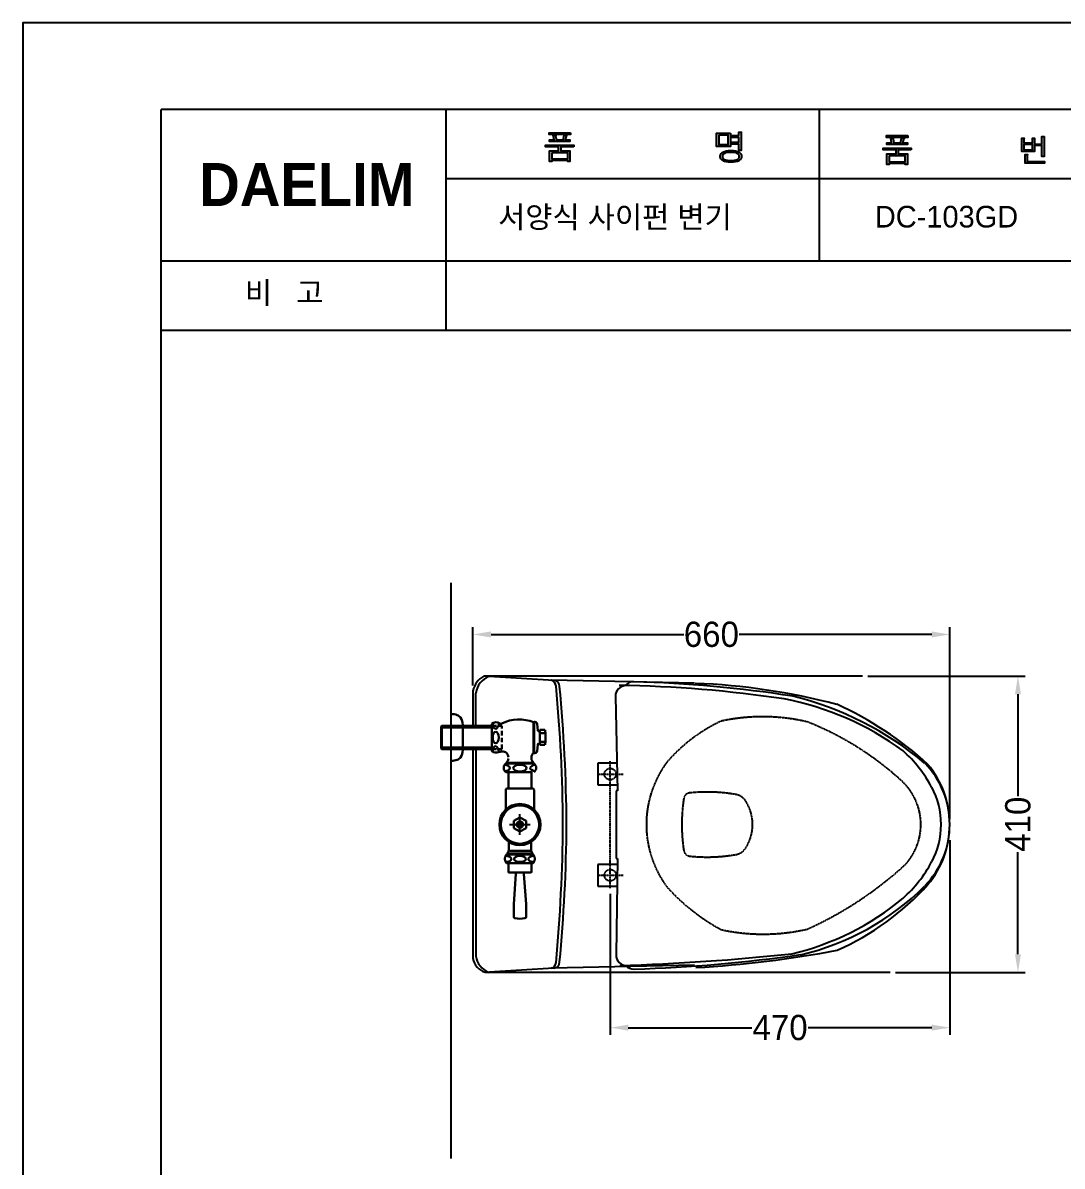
# Model space of a CAD drawing. Extents: x 66343 to 68769, y 58252 to 61683.
# Drawn here: x 66343 to 67782, y 60100 to 61683 of the extents above; entities that cross this region are included whole.
import ezdxf
from ezdxf.lldxf.tags import DXFTag

# ---------------------------------------------------------------- set-up
doc = ezdxf.new("R2010")
doc.units = 0
doc.header["$MEASUREMENT"] = 0
for name, pattern in [('DASHDOT', [1, 0.5, -0.25, 0, -0.25]), ('DASHED', [0.75, 0.5, -0.25]), ('HIDDEN', [9.525, 6.35, -3.175])]:
    doc.linetypes.add(name, pattern=pattern)
doc.layers.get('0').update_dxf_attribs({"linetype": 'CONTINUOUS'})
doc.layers.get('Defpoints').update_dxf_attribs({"linetype": 'CONTINUOUS'})
for name, color, linetype in [('001', 7, 'CONTINUOUS'), ('002', 7, 'CONTINUOUS'), ('BU', 7, 'CONTINUOUS'), ('CENTER', 1, 'CONTINUOUS'), ('D', 2, 'CONTINUOUS'), ('Dim', 4, 'CONTINUOUS'), ('HIDDEN', 3, 'HIDDEN'), ('LINE', 7, 'CONTINUOUS'), ('LINE @ 1 VP1', 7, 'CONTINUOUS'), ('LINE @ 1 VPModel', 7, 'CONTINUOUS'), ('POINT', 3, 'CONTINUOUS'), ('YA', 7, 'CONTINUOUS')]:
    doc.layers.add(name, color=color, linetype=linetype)
doc.layers.add('DWG', color=7, linetype='CONTINUOUS', lineweight=25)
doc.styles.add('____', font='')
doc.styles.add('h', font='', dxfattribs={"height": 30})
doc.styles.get('____').set_extended_font_data('굴림')
doc.styles.get('h').set_extended_font_data('Haansoft Batang')
tags = doc.linetypes.add('Amconstr', pattern=[9999, 9999, 0]).pattern_tags.tags
tags[6:7] = [DXFTag(74, 4), DXFTag(75, 0), DXFTag(340, '0'), DXFTag(46, 1.0), DXFTag(50, 0.0), DXFTag(44, 0.0), DXFTag(45, 0.0)]
tags[4:5] = [DXFTag(74, 4), DXFTag(75, 0), DXFTag(340, '0'), DXFTag(46, 1.0), DXFTag(50, 0.0), DXFTag(44, 0.0), DXFTag(45, 0.0)]
doc.dimstyles.new('MSADIM', dxfattribs={"dimtxt": 35, "dimasz": 25, "dimexe": 10, "dimexo": 7.5, "dimgap": 0.09, "dimtad": 0, "dimtoh": 1, "dimdec": 0, "dimzin": 1, "dimdsep": 46, "dimtxsty": '____', "dimcen": 11.25, "dimadec": 0, "dimazin": 0, "dimtfac": 1, "dimtdec": 4, "dimtix": 1, "dimtmove": 0, "dimatfit": 3, "dimfxl": 0, "dimtolj": 1, "dimtzin": 1, "dimarcsym": 0})

# ---------------------------------------------------------------- blocks, each defined once
blk = doc.blocks.new('*D7')
at = {"layer": 'Defpoints', "color": 0}
for p in [(66966.2, 60836.2), (66966.2, 60758.1), (67626.2, 60573.1)]:
    blk.add_point(p, dxfattribs=at)
at = {"layer": 'Dim', "color": 0, "lineweight": -2}
for p, q in [((66966.2, 60765.6), (66966.2, 60846.2)), ((66991.2, 60836.2), (67257.9, 60836.2)), ((67601.2, 60836.2), (67334.5, 60836.2)), ((67626.2, 60580.6), (67626.2, 60846.2))]:
    blk.add_line(p, q, dxfattribs=at)
at = {"layer": 'Dim', "color": 0}
for points in [[(66991.2, 60840.4), (66991.2, 60832), (66966.2, 60836.2)], [(67601.2, 60840.4), (67601.2, 60832), (67626.2, 60836.2)]]:
    blk.add_solid(points, dxfattribs=at)
at = {"layer": 'Dim', "color": 0, "insert": (67296.2, 60836.2), "char_height": 35, "attachment_point": 5, "style": '____'}
blk.add_mtext('\\A1;660', dxfattribs=at)
blk = doc.blocks.new('*D10')
at = {"layer": 'Defpoints', "color": 0}
for p in [(67626.4, 60559), (67156.2, 60484.7), (67156.2, 60291.9)]:
    blk.add_point(p, dxfattribs=at)
at = {"layer": 'Dim', "color": 0, "lineweight": -2}
for p, q in [((67626.4, 60551.5), (67626.4, 60281.9)), ((67156.2, 60477.2), (67156.2, 60281.9)), ((67181.2, 60291.9), (67352.4, 60291.9)), ((67601.4, 60291.9), (67430.1, 60291.9))]:
    blk.add_line(p, q, dxfattribs=at)
at = {"layer": 'Dim', "color": 0}
for points in [[(67181.2, 60296.1), (67181.2, 60287.8), (67156.2, 60291.9)], [(67601.4, 60296.1), (67601.4, 60287.8), (67626.4, 60291.9)]]:
    blk.add_solid(points, dxfattribs=at)
at = {"layer": 'Dim', "color": 0, "insert": (67391.3, 60291.9), "char_height": 35, "attachment_point": 5, "style": '____'}
blk.add_mtext('\\A1;470', dxfattribs=at)
blk = doc.blocks.new('*D5')
at = {"layer": 'Defpoints', "color": 0}
for p in [(67505.2, 60778.5), (67720.6, 60778.5), (67543.7, 60368.5)]:
    blk.add_point(p, dxfattribs=at)
at = {"layer": 'Dim', "color": 0, "lineweight": -2}
for p, q in [((67512.7, 60778.5), (67730.6, 60778.5)), ((67720.6, 60753.5), (67720.6, 60612.3)), ((67720.6, 60393.5), (67720.6, 60534.7)), ((67551.2, 60368.5), (67730.6, 60368.5))]:
    blk.add_line(p, q, dxfattribs=at)
at = {"layer": 'Dim', "color": 0}
for points in [[(67716.5, 60753.5), (67724.8, 60753.5), (67720.6, 60778.5)], [(67716.5, 60393.5), (67724.8, 60393.5), (67720.6, 60368.5)]]:
    blk.add_solid(points, dxfattribs=at)
at = {"layer": 'Dim', "color": 0, "insert": (67720.6, 60573.5), "char_height": 35, "attachment_point": 5, "rotation": 90, "style": '____'}
blk.add_mtext('\\A1;410', dxfattribs=at)
blk = doc.blocks.new('*U20')
at = {"layer": 'LINE @ 1 VP1', "linetype": 'Amconstr'}
h = blk.add_hatch(color=256, dxfattribs=at)
h.dxf.hatch_style = 1
h.paths.add_polyline_path([(67545.8, 61516.9), (67539.3, 61516.9), (67539.3, 61514.5), (67567.6, 61514.5), (67567.6, 61516.9), (67561, 61516.9), (67562.2, 61521.3), (67562.3, 61521.7), (67562.9, 61522.4), (67562.9, 61522.5), (67563, 61522.5), (67563, 61522.6), (67563, 61522.6), (67563, 61522.6), (67563, 61522.6), (67563, 61522.7), (67563, 61522.7), (67563, 61522.7), (67563, 61522.7), (67562.9, 61522.7), (67562.9, 61522.8), (67562.7, 61522.8), (67562, 61523), (67559.5, 61523.4), (67558, 61516.9), (67548.8, 61516.9), (67547.6, 61521.8), (67547.8, 61522.3), (67548, 61522.6), (67548, 61522.7), (67548, 61522.8), (67548, 61522.8), (67548, 61522.8), (67548, 61522.9), (67548, 61522.9), (67548, 61522.9), (67548, 61522.9), (67548, 61523), (67548, 61523), (67547.9, 61523), (67547.9, 61523), (67547.8, 61523), (67547.5, 61523.1), (67546.6, 61523.1), (67544.5, 61523.1)])
h.paths.add_polyline_path([(67533.9, 61509.5), (67533.9, 61507), (67551.9, 61507), (67551.9, 61501.5), (67539.3, 61501.5), (67539.3, 61486.7), (67542.5, 61486.7), (67542.5, 61488), (67564.5, 61488), (67564.5, 61486.7), (67567.6, 61486.7), (67567.6, 61501.5), (67555, 61501.5), (67555, 61507), (67573, 61507), (67573, 61509.5)])
h.paths.add_polyline_path([(67564.5, 61498.9), (67564.5, 61490.6), (67542.5, 61490.6), (67542.5, 61498.9)], flags=16)
at = {"layer": 'LINE @ 1 VPModel', "linetype": 'Amconstr'}
h = blk.add_hatch(color=256, dxfattribs=at)
h.dxf.hatch_style = 1
h.paths.add_polyline_path([(67545.8, 61516.9), (67539.3, 61516.9), (67539.3, 61514.5), (67567.6, 61514.5), (67567.6, 61516.9), (67561, 61516.9), (67562.2, 61521.3), (67562.3, 61521.7), (67562.9, 61522.4), (67562.9, 61522.5), (67563, 61522.5), (67563, 61522.6), (67563, 61522.6), (67563, 61522.6), (67563, 61522.6), (67563, 61522.7), (67563, 61522.7), (67563, 61522.7), (67563, 61522.7), (67562.9, 61522.7), (67562.9, 61522.8), (67562.7, 61522.8), (67562, 61523), (67559.5, 61523.4), (67558, 61516.9), (67548.8, 61516.9), (67547.6, 61521.8), (67547.8, 61522.3), (67548, 61522.6), (67548, 61522.7), (67548, 61522.8), (67548, 61522.8), (67548, 61522.8), (67548, 61522.9), (67548, 61522.9), (67548, 61522.9), (67548, 61522.9), (67548, 61523), (67548, 61523), (67547.9, 61523), (67547.9, 61523), (67547.8, 61523), (67547.5, 61523.1), (67546.6, 61523.1), (67544.5, 61523.1)])
h.paths.add_polyline_path([(67533.9, 61509.5), (67533.9, 61507), (67551.9, 61507), (67551.9, 61501.5), (67539.3, 61501.5), (67539.3, 61486.7), (67542.5, 61486.7), (67542.5, 61488), (67564.5, 61488), (67564.5, 61486.7), (67567.6, 61486.7), (67567.6, 61501.5), (67555, 61501.5), (67555, 61507), (67573, 61507), (67573, 61509.5)])
h.paths.add_polyline_path([(67564.5, 61498.9), (67564.5, 61490.6), (67542.5, 61490.6), (67542.5, 61498.9)], flags=16)
blk = doc.blocks.new('*U21')
at = {"layer": 'LINE @ 1 VP1', "linetype": 'Amconstr'}
h = blk.add_hatch(color=256, dxfattribs=at)
h.dxf.hatch_style = 1
h.paths.add_polyline_path([(67568.3, 61526.7), (67538.7, 61526.7), (67538.7, 61524.3), (67568.3, 61524.3)])
at = {"layer": 'LINE @ 1 VPModel', "linetype": 'Amconstr'}
h = blk.add_hatch(color=256, dxfattribs=at)
h.dxf.hatch_style = 1
h.paths.add_polyline_path([(67568.3, 61526.7), (67538.7, 61526.7), (67538.7, 61524.3), (67568.3, 61524.3)])
blk = doc.blocks.new('*U22')
at = {"layer": 'LINE @ 1 VP1', "linetype": 'Amconstr'}
h = blk.add_hatch(color=256, dxfattribs=at)
h.dxf.hatch_style = 1
h.paths.add_polyline_path([(67743.5, 61521.6), (67743.5, 61522), (67743.7, 61522.3), (67743.8, 61522.5), (67743.8, 61522.6), (67743.8, 61522.7), (67743.8, 61522.8), (67743.8, 61522.8), (67743.8, 61522.8), (67743.8, 61522.8), (67743.8, 61522.9), (67743.8, 61522.9), (67743.8, 61522.9), (67743.8, 61522.9), (67743.7, 61522.9), (67743.6, 61523), (67743.5, 61523), (67743.4, 61523.1), (67742.5, 61523.1), (67740.7, 61523.1), (67740.7, 61516.5), (67728.7, 61516.5), (67728.7, 61521.8), (67728.8, 61522.2), (67729, 61522.5), (67729.1, 61522.7), (67729.2, 61522.7), (67729.2, 61522.8), (67729.2, 61522.8), (67729.2, 61522.9), (67729.2, 61522.9), (67729.2, 61522.9), (67729.2, 61522.9), (67729.2, 61522.9), (67729.2, 61523), (67729.2, 61523), (67729.2, 61523), (67729.1, 61523), (67729.1, 61523), (67729.1, 61523), (67728.8, 61523.1), (67728.2, 61523.1), (67726, 61523.1), (67726, 61504.7), (67743.5, 61504.7), (67743.5, 61512.8), (67753.8, 61512.8), (67753.8, 61497.6), (67756.7, 61497.6), (67756.7, 61523.9), (67756.7, 61524.3), (67756.9, 61524.6), (67757, 61524.8), (67757, 61525), (67757, 61525), (67757, 61525.1), (67757, 61525.1), (67757, 61525.1), (67757, 61525.1), (67757, 61525.2), (67757, 61525.2), (67757, 61525.2), (67756.9, 61525.3), (67756.9, 61525.3), (67756.9, 61525.3), (67756.8, 61525.3), (67756.5, 61525.4), (67756.2, 61525.4), (67753.8, 61525.4), (67753.8, 61515.1), (67743.5, 61515.1)])
h.paths.add_polyline_path([(67740.7, 61514.2), (67740.7, 61506.9), (67728.7, 61506.9), (67728.7, 61514.2)], flags=16)
h.paths.add_polyline_path([(67733.8, 61500.1), (67733.7, 61499.9), (67733.6, 61499.6), (67733.6, 61499.3), (67733.6, 61491), (67757.5, 61491), (67757.5, 61488.7), (67730.8, 61488.7), (67730.8, 61500.5), (67732.8, 61500.5), (67733.5, 61500.5), (67733.7, 61500.4), (67733.9, 61500.4), (67733.9, 61500.3), (67733.9, 61500.2)])
at = {"layer": 'LINE @ 1 VPModel', "linetype": 'Amconstr'}
h = blk.add_hatch(color=256, dxfattribs=at)
h.dxf.hatch_style = 1
h.paths.add_polyline_path([(67743.5, 61521.6), (67743.5, 61522), (67743.7, 61522.3), (67743.8, 61522.5), (67743.8, 61522.6), (67743.8, 61522.7), (67743.8, 61522.8), (67743.8, 61522.8), (67743.8, 61522.8), (67743.8, 61522.8), (67743.8, 61522.9), (67743.8, 61522.9), (67743.8, 61522.9), (67743.8, 61522.9), (67743.7, 61522.9), (67743.6, 61523), (67743.5, 61523), (67743.4, 61523.1), (67742.5, 61523.1), (67740.7, 61523.1), (67740.7, 61516.5), (67728.7, 61516.5), (67728.7, 61521.8), (67728.8, 61522.2), (67729, 61522.5), (67729.1, 61522.7), (67729.2, 61522.7), (67729.2, 61522.8), (67729.2, 61522.8), (67729.2, 61522.9), (67729.2, 61522.9), (67729.2, 61522.9), (67729.2, 61522.9), (67729.2, 61522.9), (67729.2, 61523), (67729.2, 61523), (67729.2, 61523), (67729.1, 61523), (67729.1, 61523), (67729.1, 61523), (67728.8, 61523.1), (67728.2, 61523.1), (67726, 61523.1), (67726, 61504.7), (67743.5, 61504.7), (67743.5, 61512.8), (67753.8, 61512.8), (67753.8, 61497.6), (67756.7, 61497.6), (67756.7, 61523.9), (67756.7, 61524.3), (67756.9, 61524.6), (67757, 61524.8), (67757, 61525), (67757, 61525), (67757, 61525.1), (67757, 61525.1), (67757, 61525.1), (67757, 61525.1), (67757, 61525.2), (67757, 61525.2), (67757, 61525.2), (67756.9, 61525.3), (67756.9, 61525.3), (67756.9, 61525.3), (67756.8, 61525.3), (67756.5, 61525.4), (67756.2, 61525.4), (67753.8, 61525.4), (67753.8, 61515.1), (67743.5, 61515.1)])
h.paths.add_polyline_path([(67740.7, 61514.2), (67740.7, 61506.9), (67728.7, 61506.9), (67728.7, 61514.2)], flags=16)
h.paths.add_polyline_path([(67733.8, 61500.1), (67733.7, 61499.9), (67733.6, 61499.6), (67733.6, 61499.3), (67733.6, 61491), (67757.5, 61491), (67757.5, 61488.7), (67730.8, 61488.7), (67730.8, 61500.5), (67732.8, 61500.5), (67733.5, 61500.5), (67733.7, 61500.4), (67733.9, 61500.4), (67733.9, 61500.3), (67733.9, 61500.2)])

msp = doc.modelspace()

# ---------------------------------------------------------------- hatches: boundary and pattern name
at = {"layer": 'YA'}
h = msp.add_hatch(color=256, dxfattribs=at)
h.paths.add_polyline_path([(67334.2, 61526.9), (67334.2, 61531.7), (67336.7, 61531.7), (67337.1, 61531.7), (67337.3, 61531.7), (67337.5, 61531.7), (67337.5, 61531.6), (67337.6, 61531.6), (67337.6, 61531.6), (67337.6, 61531.6), (67337.7, 61531.6), (67337.7, 61531.6), (67337.7, 61531.6), (67337.7, 61531.5), (67337.7, 61531.5), (67337.7, 61531.5), (67337.7, 61531.5), (67337.7, 61531.5), (67337.7, 61531.4), (67337.7, 61531.4), (67337.6, 61531.2), (67337.5, 61531.1), (67337.4, 61530.7), (67337.3, 61530.4), (67337.3, 61506), (67334.2, 61506), (67334.2, 61515), (67324.3, 61515), (67324.3, 61517.6), (67334.2, 61517.6), (67334.2, 61524.3), (67324.3, 61524.3), (67324.3, 61526.9)])
h.paths.add_polyline_path([(67314.5, 61502.1), (67313.8, 61501.7), (67313.2, 61501.3), (67312.7, 61500.8), (67312.3, 61500.3), (67312, 61499.7), (67311.8, 61499.2), (67311.7, 61498.5), (67311.6, 61497.8), (67311.7, 61497.2), (67311.8, 61496.6), (67312, 61496), (67312.3, 61495.4), (67312.7, 61494.9), (67313.2, 61494.5), (67313.8, 61494.1), (67314.5, 61493.7), (67316.1, 61493.1), (67318.1, 61492.6), (67323.3, 61492.3), (67328.5, 61492.6), (67330.5, 61493.1), (67332.2, 61493.7), (67332.8, 61494.1), (67333.4, 61494.5), (67333.9, 61494.9), (67334.3, 61495.4), (67334.7, 61496), (67334.9, 61496.6), (67335, 61497.2), (67335.1, 61497.8), (67335, 61498.5), (67334.9, 61499.2), (67334.7, 61499.7), (67334.3, 61500.3), (67333.9, 61500.8), (67333.4, 61501.3), (67332.8, 61501.7), (67332.2, 61502.1), (67330.5, 61502.7), (67328.5, 61503.2), (67323.3, 61503.5), (67318.2, 61503.2), (67316.1, 61502.7)], flags=16)
h.paths.add_polyline_path([(67334.5, 61503.7), (67335.3, 61503.2), (67336.1, 61502.6), (67336.7, 61501.9), (67337.2, 61501.2), (67337.6, 61500.4), (67337.9, 61499.6), (67338.1, 61498.7), (67338.1, 61497.8), (67338.1, 61496.9), (67337.9, 61496.1), (67337.6, 61495.3), (67337.2, 61494.6), (67336.7, 61493.9), (67336.1, 61493.2), (67335.3, 61492.6), (67334.5, 61492.1), (67333.5, 61491.5), (67332.3, 61491), (67329.8, 61490.3), (67326.8, 61489.9), (67323.3, 61489.8), (67319.9, 61489.9), (67316.9, 61490.3), (67314.3, 61491), (67313.2, 61491.5), (67312.2, 61492.1), (67311.3, 61492.6), (67310.6, 61493.2), (67310, 61493.9), (67309.4, 61494.6), (67309.1, 61495.3), (67308.8, 61496.1), (67308.6, 61496.9), (67308.5, 61497.8), (67308.6, 61498.7), (67308.8, 61499.6), (67309.1, 61500.4), (67309.4, 61501.2), (67310, 61501.9), (67310.6, 61502.6), (67311.3, 61503.2), (67312.2, 61503.7), (67313.2, 61504.3), (67314.3, 61504.7), (67316.9, 61505.5), (67319.9, 61505.9), (67323.3, 61506), (67326.8, 61505.9), (67329.8, 61505.5), (67332.3, 61504.7), (67333.5, 61504.3)])
h.paths.add_polyline_path([(67306.6, 61527.4), (67306.6, 61514.3), (67319.7, 61514.3), (67319.7, 61527.4)], flags=16)
h.paths.add_polyline_path([(67322.8, 61530), (67322.8, 61511.7), (67303.5, 61511.7), (67303.5, 61530)])
h.paths.add_polyline_path([(67075.3, 61503), (67075.3, 61494.7), (67097.4, 61494.7), (67097.4, 61503)], flags=16)
h.paths.add_polyline_path([(67080.8, 61527.1), (67080.9, 61527), (67080.9, 61527), (67080.9, 61527), (67080.9, 61527), (67080.9, 61526.9), (67080.9, 61526.9), (67080.9, 61526.9), (67080.9, 61526.9), (67080.9, 61526.8), (67080.8, 61526.7), (67080.7, 61526.5), (67080.6, 61526.2), (67080.6, 61526), (67080.5, 61525.9), (67080.5, 61525.8), (67080.6, 61525.7), (67081.7, 61521), (67090.9, 61521), (67092.4, 61527.5), (67094.8, 61527.1), (67095.5, 61526.9), (67095.7, 61526.8), (67095.8, 61526.8), (67095.8, 61526.8), (67095.9, 61526.8), (67095.9, 61526.8), (67095.9, 61526.7), (67095.9, 61526.7), (67095.9, 61526.7), (67095.9, 61526.7), (67095.9, 61526.6), (67095.8, 61526.6), (67095.8, 61526.5), (67095.8, 61526.5), (67095.6, 61526.3), (67095.3, 61525.9), (67095.2, 61525.8), (67095.2, 61525.7), (67095.1, 61525.5), (67095.1, 61525.4), (67093.8, 61521), (67100.5, 61521), (67100.5, 61518.6), (67072.2, 61518.6), (67072.2, 61521), (67078.7, 61521), (67077.3, 61527.2), (67079.5, 61527.2), (67080.4, 61527.2), (67080.7, 61527.1), (67080.8, 61527.1), (67080.8, 61527.1)])
h.paths.add_polyline_path([(67101.1, 61530.7), (67101.1, 61528.4), (67071.5, 61528.4), (67071.5, 61530.7)])
h.paths.add_polyline_path([(67105.8, 61511.1), (67087.9, 61511.1), (67087.9, 61505.6), (67100.5, 61505.6), (67100.5, 61490.8), (67097.4, 61490.8), (67097.4, 61492.1), (67075.3, 61492.1), (67075.3, 61490.8), (67072.2, 61490.8), (67072.2, 61505.6), (67084.8, 61505.6), (67084.8, 61511.1), (67066.8, 61511.1), (67066.8, 61513.6), (67105.8, 61513.6)])

# ---------------------------------------------------------------- linework, layer by layer
at = {"color": 0, "lineweight": 30}
msp.add_lwpolyline([(67031.2, 60582.9), (67039.7, 60578), (67039.7, 60568.2), (67031.2, 60563.3), (67022.7, 60568.2), (67022.7, 60578)], close=True, dxfattribs=at)
at = {"layer": '001', "color": 7}
for p, q in [((67078.3, 60772.5), (66988.4, 60778.1)), ((67272.7, 60768.7), (67074.4, 60772.8)), ((66966.2, 60758.1), (66966.2, 60709.9)), ((66966.2, 60677.4), (66966.2, 60387.6)), ((67078.3, 60374.4), (66988.4, 60368.9)), ((67272.7, 60378.2), (67074.4, 60374.2))]:
    msp.add_line(p, q, dxfattribs=at)
for centre, radius, start, end in [((66995.7, 60752.1), 30.1, 118.8076, 168.4866), ((67236.5, 59842.5), 926.8, 75.4243, 87.6861), ((67271.4, 60300.8), 481.5, 47.5993, 65.6675), ((67496.2, 60573.1), 130, 0, 39.7875), ((67496.2, 60573.1), 130, 320.2125, 0), ((67316.2, 60744.9), 378.6, 294.0634, 317.6657), ((67184.7, 61913.7), 1541.3, 273.3492, 280.6888), ((66990.4, 60392), 24.6, 190.1245, 252.6262)]:
    msp.add_arc(centre, radius, start, end, dxfattribs=at)
at = {"layer": '002', "color": 7}
for p, q in [((66936.2, 60110.6), (66936.2, 60907.8)), ((66970.1, 60709.9), (66970.1, 60755.1)), ((66970.1, 60677.4), (66970.1, 60391.1))]:
    msp.add_line(p, q, dxfattribs=at)
for centre, radius, start, end in [((66999.6, 60750.4), 29.9, 111.9918, 170.8324), ((67072.5, 60764.4), 8.65, 1.746, 76.1591), ((67078.2, 60764.5), 8, 0, 88.8287), ((66998.9, 60395.6), 29.2, 188.8645, 248.1593), ((67072.5, 60382.6), 8.65, 283.8409, 358.254), ((67078.2, 60382.4), 8, 271.1713, 0)]:
    msp.add_arc(centre, radius, start, end, dxfattribs=at)
at = {"layer": 'BU', "color": 7}
for p, q in [((67163.4, 60750.4), (67166.2, 60619.9)), ((67139.2, 60657.9), (67139.2, 60627.9)), ((67165.6, 60657.9), (67139.2, 60657.9)), ((67139.2, 60627.9), (67166.1, 60627.9)), ((67164.2, 60619.9), (67164.2, 60572.9)), ((67166.2, 60619.9), (67164.2, 60619.9)), ((67164.2, 60572.9), (67164.2, 60525.9)), ((67139.2, 60517.9), (67139.2, 60487.9)), ((67166.1, 60517.9), (67139.2, 60517.9)), ((67166.2, 60525.9), (67164.2, 60392.7)), ((67164.2, 60525.9), (67166.2, 60525.9)), ((67139.2, 60487.9), (67165.6, 60487.9))]:
    msp.add_line(p, q, dxfattribs=at)
for centre, radius, start, end in [((67188.4, 60755.8), 15, 88.4964, 139.4017), ((67143.9, 59059.3), 1712, 81.0921, 88.4964), ((67178.4, 60750.4), 15, 89.1659, 180), ((67143.9, 59065.8), 1700, 81.4419, 89.1659), ((67320.1, 60346.2), 408, 53.709, 79.1594), ((67301.3, 60311.3), 452.3, 50.095, 76.2292), ((67442.4, 60540.1), 180, 28.1029, 48.544), ((67504.2, 60573.1), 122, 0, 44.3131), ((67504.2, 60573.1), 110, 360, 28.1029), ((67504.2, 60573.1), 122, 315.6869, 0), ((67504.2, 60573.1), 110, 331.8971, 360), ((67442.4, 60606.1), 180, 311.456, 331.8971), ((67340.5, 60739), 355, 282.8959, 314.9789), ((67321.1, 60759.8), 375.7, 283.323, 309.8112), ((67179.2, 60392.7), 15, 180, 270.8341), ((67069.7, 63599.7), 3223.3, 271.7719, 276.0174), ((67120.6, 62495.6), 2123.8, 271.8626, 278.0989), ((67189.2, 60387.9), 15, 220.5983, 271.5036)]:
    msp.add_arc(centre, radius, start, end, dxfattribs=at)
at = {"layer": 'CENTER', "color": 0, "linetype": 'DASHDOT'}
for p, q in [((67156.2, 60484.9), (67156.2, 60660.9)), ((67138.2, 60642.9), (67174.2, 60642.9)), ((67138.2, 60502.9), (67174.2, 60502.9))]:
    msp.add_line(p, q, dxfattribs=at)
at = {"layer": 'D', "color": 0, "lineweight": 30}
for p, q in [((66936.2, 60707.6), (66922.2, 60707.6)), ((66992.2, 60707.6), (66936.2, 60707.6)), ((66922.2, 60679.6), (66936.2, 60679.6)), ((66936.2, 60679.6), (66992.2, 60679.6))]:
    msp.add_line(p, q, dxfattribs=at)
at = {"layer": 'Dim', "color": 0}
for p, q in [((67505.2, 60778.5), (66981.2, 60778.5)), ((67031.2, 60558.7), (67031.2, 60587.5)), ((67016.8, 60573.1), (67045.6, 60573.1)), ((67543.7, 60368.5), (66983, 60368.5))]:
    msp.add_line(p, q, dxfattribs=at)
for centre, radius, start, end in [((64915.3, 60559.9), 2175.5, 0.3493, 5.3997), ((64934.5, 60560.6), 2161.3, 0.341, 5.414), ((64883.3, 60587.8), 2207.5, 354.6397, 359.6349), ((64934.5, 60586.3), 2161.3, 354.5873, 359.6602)]:
    msp.add_arc(centre, radius, start, end, dxfattribs=at)
at = {"layer": 'DWG', "color": 0, "lineweight": 30}
for p, q in [((66922.2, 60708.7), (66923.3, 60709.9)), ((66922.2, 60693.6), (66922.2, 60708.7)), ((66922.2, 60693.6), (66922.2, 60708.7)), ((66922.2, 60693.6), (66922.2, 60708.7)), ((66922.2, 60708.7), (66922.2, 60707.6)), ((66922.2, 60707.6), (66922.2, 60679.6)), ((66923.3, 60709.9), (66936.2, 60709.9)), ((66923.3, 60678.5), (66923.3, 60709.9)), ((66936.2, 60709.9), (66992.2, 60709.9)), ((66952.1, 60710.7), (66952.2, 60676.2)), ((66992.2, 60712.6), (66992.2, 60678.5)), ((66992.2, 60710.3), (66992.2, 60709.9)), ((66992.2, 60708.7), (66992.2, 60709.9)), ((67050.2, 60714.6), (67050.2, 60712.4)), ((67050.2, 60712.4), (67050.2, 60674.9)), ((67050.2, 60709.9), (67050.7, 60709.9)), ((67050.7, 60709.9), (67050.7, 60715.1)), ((67050.7, 60715.1), (67052, 60715.1)), ((67050.7, 60709.9), (67050.7, 60677.4)), ((67055, 60712.4), (67055.9, 60703.3)), ((67058.9, 60704), (67058.4, 60702.9)), ((67058.9, 60683.2), (67058.9, 60704)), ((67065.9, 60704), (67058.9, 60704)), ((67058.9, 60699.5), (67065.9, 60699.5)), ((66922.2, 60678.5), (66922.2, 60679.6)), ((66922.2, 60679.6), (66922.2, 60678.5)), ((66922.2, 60678.5), (66923.3, 60677.4)), ((66923.3, 60677.4), (66923.3, 60678.5)), ((66936.2, 60677.4), (66923.3, 60677.4)), ((66992.2, 60677.4), (66936.2, 60677.4)), ((66992.2, 60678.5), (66992.2, 60674.6)), ((67050.2, 60677.4), (67050.7, 60677.4)), ((67050.2, 60674.9), (67050.2, 60672.6)), ((67050.7, 60677.4), (67050.7, 60672.1)), ((67055, 60674.8), (67055.9, 60683.9)), ((67058.9, 60683.2), (67058.4, 60684.4)), ((67058.9, 60687.7), (67065.9, 60687.7)), ((67065.9, 60683.2), (67058.9, 60683.2)), ((67047.2, 60665.9), (67047.2, 60664.4)), ((67050.7, 60672.1), (67052, 60672.1)), ((67011.7, 60657.6), (67012.2, 60657.6)), ((67015.3, 60645.6), (67011.7, 60645.6)), ((67050.2, 60658.6), (67012.2, 60658.6)), ((67012.2, 60658.6), (67012.2, 60657.6)), ((67050.2, 60657.6), (67012.2, 60657.6)), ((67015.3, 60623.1), (67015.3, 60645.6)), ((67047.1, 60645.6), (67015.3, 60645.6)), ((67047.1, 60623.1), (67047.1, 60645.6)), ((67050.2, 60657.6), (67050.2, 60658.6)), ((67050.7, 60657.6), (67050.2, 60657.6)), ((67011.7, 60593.9), (67011.7, 60621.1)), ((67013.7, 60623.1), (67015.3, 60623.1)), ((67047.1, 60623.1), (67015.3, 60623.1)), ((67048.7, 60623.1), (67047.1, 60623.1)), ((67050.7, 60593.9), (67050.7, 60621.1)), ((67026.9, 60573.9), (67035.5, 60573.9)), ((67026.9, 60572.3), (67035.5, 60572.3)), ((67015.7, 60537.4), (67015.7, 60549.2)), ((67046.7, 60537.4), (67046.7, 60549.2)), ((67013.7, 60533.1), (67015.3, 60535.9)), ((67048.7, 60533.1), (67013.7, 60533.1)), ((67013.7, 60531.6), (67013.7, 60533.1)), ((67045.5, 60536.6), (67016.6, 60536.6)), ((67048.7, 60533.1), (67047.1, 60535.9)), ((67048.7, 60531.6), (67048.7, 60533.1)), ((67012.7, 60531.6), (67013.7, 60531.6)), ((67012.7, 60519.6), (67014.2, 60519.6)), ((67013.7, 60531.6), (67048.7, 60531.6)), ((67048.2, 60519.6), (67014.2, 60519.6)), ((67015.2, 60518.6), (67015.2, 60507.6)), ((67047.2, 60518.6), (67047.2, 60507.6)), ((67049.6, 60519.6), (67048.2, 60519.6)), ((67049.6, 60531.6), (67048.7, 60531.6)), ((67016.2, 60506.6), (67020.4, 60506.6)), ((67020.4, 60506.6), (67025.4, 60506.6)), ((67022.7, 60462.7), (67025.7, 60504.9)), ((67037, 60506.6), (67025.4, 60506.6)), ((67039.7, 60462.7), (67036.7, 60504.9)), ((67041.9, 60506.6), (67037, 60506.6)), ((67046.2, 60506.6), (67041.9, 60506.6)), ((67022.7, 60445.3), (67022.7, 60462.7)), ((67039.7, 60445.3), (67039.7, 60462.7))]:
    msp.add_line(p, q, dxfattribs=at)
for radius in [28.5, 26.5, 4.4]:
    msp.add_circle((67031.2, 60573.1), radius, dxfattribs=at)
for centre, radius, start, end in [((66934.7, 60696.2), 30, 70.9929, 87.134), ((66940.8, 60715.2), 10, 37.1965, 68.8073), ((66932.2, 60710.1), 20, 2.5641, 33.7923), ((66998.2, 60704.6), 10, 58.5853, 127.05), ((67005, 60715.7), 3, 238.5853, 295.7555), ((67030, 60663.8), 54.7, 68.3899, 115.7555), ((67052, 60712.1), 3, 5.8234, 90), ((67057.2, 60703.4), 1.3, 185.8232, 334.4413), ((66996.7, 60693.6), 70, 4.4244, 8.5378), ((67053.9, 60702.2), 12.3, 347.4205, 358.3603), ((67044, 60693.6), 22.7, 344.9804, 15.0196), ((66996.7, 60693.6), 70, 0, 4.4244), ((66996.7, 60693.6), 70, 355.5756, 0), ((66932.2, 60677.1), 20, 326.2077, 357.4359), ((67052, 60675.1), 3, 270, 354.1766), ((67057.2, 60683.8), 1.3, 25.5587, 174.1768), ((66996.7, 60693.6), 70, 351.4622, 355.5756), ((67056.3, 60685.4), 9.91, 0.0479, 13.8506), ((66934.7, 60691.1), 30, 272.866, 289.0071), ((66940.8, 60672), 10, 291.1927, 322.8035), ((66998.2, 60682.6), 10, 232.95, 290.0721), ((67008.2, 60655.4), 19, 95.1008, 110.0721), ((67007.2, 60666.3), 8, 0, 95.1008), ((67008.2, 60664.4), 7, 304.8499, 0), ((67056.2, 60665.9), 9, 131.8103, 180), ((67054.2, 60664.4), 7, 180, 235.1501), ((67016.2, 60651.6), 7.5, 126.8699, 233.1301), ((67046.2, 60651.6), 7.5, 306.8699, 53.1301), ((67013.7, 60621.1), 2, 90, 180), ((67048.7, 60621.1), 2, 0, 90), ((67012.7, 60537.4), 3, 330, 0), ((67049.7, 60537.4), 3, 180, 210), ((67019.4, 60525.6), 9, 138.1897, 221.8103), ((67014.2, 60518.6), 1, 0, 90), ((67048.2, 60518.6), 1, 90, 180), ((67042.9, 60525.6), 9, 318.1897, 41.8103), ((67016.2, 60507.6), 1, 180, 270), ((67021.7, 60505.1), 4, 356.3211, 22.0243), ((67040.7, 60505.1), 4, 157.9757, 183.6789), ((67046.2, 60507.6), 1, 270, 0), ((67024.7, 60445.3), 2, 180, 259.1799), ((67031.2, 60479.3), 36.6, 259.1799, 280.8201), ((67037.7, 60445.3), 2, 280.8201, 0)]:
    msp.add_arc(centre, radius, start, end, dxfattribs=at)
at = {"layer": 'DWG', "color": 0, "lineweight": 30, "extrusion": (0, 0, -1)}
for centre, major_axis, ratio, start_param, end_param in [((66997.7, 60713.6), (0, 8.02), 0.523213, 1.527604, 4.697404), ((66997.7, 60673.5), (0, 8.02), 0.523213, 4.750474, 7.873767), ((67007.9, 60651.3), (9.31, 0), 0.491236, 4.939713, 7.586324), ((67054.9, 60651.3), (9.31, 0), 0.491236, 1.875951, 4.446874), ((67011.2, 60525.5), (8.19, 0), 0.512703, 4.734625, 7.814232), ((67051, 60525.5), (8.19, 0), 0.512703, 1.587937, 4.712871)]:
    msp.add_ellipse(centre, major_axis=major_axis, ratio=ratio, start_param=start_param, end_param=end_param, dxfattribs=at)
for centre, major_axis, ratio in [((66997.7, 60693.6), (0, 8.02), 0.523213), ((67031.2, 60651.3), (9.31, 0), 0.491236), ((67031.2, 60525.5), (8.19, 0), 0.512703)]:
    msp.add_ellipse(centre, major_axis=major_axis, ratio=ratio, dxfattribs=at)
at = {"layer": 'HIDDEN', "color": 0, "lineweight": 30}
for p, q in [((66946.2, 60709.9), (66951.2, 60709.9)), ((66992.2, 60709.9), (67006.2, 60709.9)), ((67006.2, 60677.4), (67006.2, 60709.9)), ((66946.2, 60677.4), (66951.2, 60677.4)), ((66992.2, 60677.4), (67006.2, 60677.4))]:
    msp.add_line(p, q, dxfattribs=at)
at = {"layer": 'POINT', "color": 0, "linetype": 'DASHED'}
for centre in [(67156.2, 60642.9), (67156.2, 60502.9)]:
    msp.add_circle(centre, 8, dxfattribs=at)
for centre, radius, start, end in [((67367, 60449.4), 272.9, 76.9742, 102.2437), ((67405.9, 60511.4), 226.3, 115.3002, 139.1267), ((67274.4, 60322.5), 422, 46.8702, 68.5713), ((67351.2, 60573.1), 145, 143.411, 216.589), ((67504.2, 60573.1), 82, 0, 44.3131), ((67267, 60607.9), 9, 96.0876, 171.347), ((67290.4, 60388.1), 230, 79.9998, 96.0876), ((67326.9, 60594.9), 20, 33.0409, 79.9998), ((67495.3, 60573.1), 240, 171.347, 180), ((67293.3, 60573.1), 60, 0, 33.0409), ((67495.3, 60573.1), 240, 180, 188.653), ((67293.3, 60573.1), 60, 326.9591, 0), ((67504.2, 60573.1), 82, 315.6869, 0), ((67267, 60538.4), 9, 188.653, 263.9124), ((67326.9, 60551.3), 20, 280.0002, 326.9591), ((67290.4, 60758.1), 230, 263.9124, 280.0002), ((67219.4, 60894.6), 511.2, 294.2384, 312.1988), ((67442, 60673), 278.7, 221.954, 241.7162), ((67367.8, 60694.3), 272.9, 257.7563, 283.0258)]:
    msp.add_arc(centre, radius, start, end, dxfattribs=at)
at = {"layer": 'YA', "color": 7}
for p, q in [((68610.5, 61562.9), (66534.5, 61562.9)), ((66534.5, 60492.7), (66534.5, 61562.9)), ((66929, 61256.9), (66929, 61562.9)), ((67445.9, 61352.6), (67445.9, 61562.6)), ((68610.5, 61466.9), (66929, 61466.9)), ((68610.5, 61352.9), (66534.5, 61352.9)), ((68610.5, 61256.9), (66534.5, 61256.9)), ((68610.5, 61256.9), (66534.5, 61256.9)), ((66534.5, 58382.9), (66534.5, 60492.7))]:
    msp.add_line(p, q, dxfattribs=at)
at = {"layer": 'YA', "color": 0}
msp.add_lwpolyline([(66343.1, 58252.4), (68768.6, 58252.4), (68768.6, 61682.8), (66343.1, 61682.8)], close=True, dxfattribs=at)
at = {"layer": 'YA', "color": 7}
for points in [[(67101.1, 61530.7), (67101.1, 61528.4), (67071.5, 61528.4), (67071.5, 61530.7), (67101.1, 61530.7)], [(67322.8, 61530), (67322.8, 61511.7), (67303.5, 61511.7), (67303.5, 61530), (67322.8, 61530)], [(67334.2, 61526.9), (67334.2, 61531.7), (67336.7, 61531.7), (67337.1, 61531.7), (67337.3, 61531.7), (67337.5, 61531.7), (67337.5, 61531.6), (67337.6, 61531.6), (67337.6, 61531.6), (67337.6, 61531.6), (67337.7, 61531.6), (67337.7, 61531.6), (67337.7, 61531.6), (67337.7, 61531.5), (67337.7, 61531.5), (67337.7, 61531.5), (67337.7, 61531.5), (67337.7, 61531.5), (67337.7, 61531.4), (67337.7, 61531.4), (67337.6, 61531.2), (67337.5, 61531.1), (67337.4, 61530.7), (67337.3, 61530.4), (67337.3, 61506), (67334.2, 61506), (67334.2, 61515), (67324.3, 61515), (67324.3, 61517.6), (67334.2, 61517.6), (67334.2, 61524.3), (67324.3, 61524.3), (67324.3, 61526.9), (67334.2, 61526.9)], [(67105.8, 61511.1), (67087.9, 61511.1), (67087.9, 61505.6), (67100.5, 61505.6), (67100.5, 61490.8), (67097.4, 61490.8), (67097.4, 61492.1), (67075.3, 61492.1), (67075.3, 61490.8), (67072.2, 61490.8), (67072.2, 61505.6), (67084.8, 61505.6), (67084.8, 61511.1), (67066.8, 61511.1), (67066.8, 61513.6), (67105.8, 61513.6), (67105.8, 61511.1)], [(67080.8, 61527.1), (67080.9, 61527), (67080.9, 61527), (67080.9, 61527), (67080.9, 61527), (67080.9, 61526.9), (67080.9, 61526.9), (67080.9, 61526.9), (67080.9, 61526.9), (67080.9, 61526.8), (67080.8, 61526.7), (67080.7, 61526.5), (67080.6, 61526.2), (67080.6, 61526), (67080.5, 61525.9), (67080.5, 61525.8), (67080.6, 61525.7), (67081.7, 61521), (67090.9, 61521), (67092.4, 61527.5), (67094.8, 61527.1), (67095.5, 61526.9), (67095.7, 61526.8), (67095.8, 61526.8), (67095.8, 61526.8), (67095.9, 61526.8), (67095.9, 61526.8), (67095.9, 61526.7), (67095.9, 61526.7), (67095.9, 61526.7), (67095.9, 61526.7), (67095.9, 61526.6), (67095.8, 61526.6), (67095.8, 61526.5), (67095.8, 61526.5), (67095.6, 61526.3), (67095.3, 61525.9), (67095.2, 61525.8), (67095.2, 61525.7), (67095.1, 61525.5), (67095.1, 61525.4), (67093.8, 61521), (67100.5, 61521), (67100.5, 61518.6), (67072.2, 61518.6), (67072.2, 61521), (67078.7, 61521), (67077.3, 61527.2), (67079.5, 61527.2), (67080.4, 61527.2), (67080.7, 61527.1), (67080.8, 61527.1), (67080.8, 61527.1), (67080.8, 61527.1)], [(67306.6, 61527.4), (67306.6, 61514.3), (67319.7, 61514.3), (67319.7, 61527.4), (67306.6, 61527.4)], [(67568.3, 61526.7), (67568.3, 61524.3), (67538.7, 61524.3), (67538.7, 61526.7), (67568.3, 61526.7)], [(67548, 61523), (67548, 61523), (67548, 61522.9), (67548, 61522.9), (67548, 61522.9), (67548, 61522.9), (67548, 61522.8), (67548, 61522.8), (67548, 61522.8), (67548, 61522.7), (67548, 61522.6), (67547.9, 61522.5), (67547.7, 61522.1), (67547.7, 61522), (67547.7, 61521.8), (67547.7, 61521.7), (67547.7, 61521.6), (67548.8, 61516.9), (67558, 61516.9), (67559.5, 61523.4), (67562, 61523), (67562.7, 61522.8), (67562.9, 61522.8), (67562.9, 61522.7), (67563, 61522.7), (67563, 61522.7), (67563, 61522.7), (67563, 61522.7), (67563, 61522.6), (67563, 61522.6), (67563, 61522.6), (67563, 61522.6), (67563, 61522.5), (67562.9, 61522.5), (67562.9, 61522.4), (67562.8, 61522.2), (67562.4, 61521.9), (67562.3, 61521.7), (67562.3, 61521.6), (67562.2, 61521.5), (67562.2, 61521.3), (67561, 61516.9), (67567.6, 61516.9), (67567.6, 61514.5), (67539.3, 61514.5), (67539.3, 61516.9), (67545.8, 61516.9), (67544.5, 61523.1), (67546.6, 61523.1), (67547.5, 61523.1), (67547.8, 61523), (67547.9, 61523), (67547.9, 61523), (67548, 61523)], [(67729.2, 61523), (67729.2, 61523), (67729.2, 61522.9), (67729.2, 61522.9), (67729.2, 61522.9), (67729.2, 61522.9), (67729.2, 61522.9), (67729.2, 61522.8), (67729.2, 61522.8), (67729.2, 61522.7), (67729.1, 61522.7), (67729, 61522.5), (67728.8, 61522.2), (67728.7, 61521.8), (67728.7, 61516.5), (67740.7, 61516.5), (67740.7, 61523.1), (67742.5, 61523.1), (67743.4, 61523.1), (67743.5, 61523), (67743.6, 61523), (67743.7, 61522.9), (67743.8, 61522.9), (67743.8, 61522.9), (67743.8, 61522.9), (67743.8, 61522.9), (67743.8, 61522.8), (67743.8, 61522.8), (67743.8, 61522.8), (67743.8, 61522.8), (67743.8, 61522.7), (67743.8, 61522.6), (67743.8, 61522.5), (67743.7, 61522.3), (67743.5, 61522), (67743.5, 61521.6), (67743.5, 61515.1), (67753.8, 61515.1), (67753.8, 61525.4), (67756.2, 61525.4), (67756.5, 61525.4), (67756.8, 61525.3), (67756.9, 61525.3), (67756.9, 61525.3), (67756.9, 61525.3), (67757, 61525.2), (67757, 61525.2), (67757, 61525.2), (67757, 61525.2), (67757, 61525.2), (67757, 61525.1), (67757, 61525.1), (67757, 61525.1), (67757, 61525.1), (67757, 61525), (67757, 61525), (67757, 61524.8), (67756.9, 61524.6), (67756.7, 61524.3), (67756.7, 61523.9), (67756.7, 61497.6), (67753.8, 61497.6), (67753.8, 61512.8), (67743.5, 61512.8), (67743.5, 61504.7), (67726, 61504.7), (67726, 61523.1), (67728.2, 61523.1), (67728.8, 61523.1), (67729.1, 61523), (67729.1, 61523), (67729.1, 61523), (67729.2, 61523), (67729.2, 61523)], [(67728.7, 61506.9), (67740.7, 61506.9), (67740.7, 61514.2), (67728.7, 61514.2), (67728.7, 61506.9)], [(67075.3, 61503), (67075.3, 61494.7), (67097.4, 61494.7), (67097.4, 61503), (67075.3, 61503)], [(67334.5, 61503.7), (67335.3, 61503.2), (67336.1, 61502.6), (67336.7, 61501.9), (67337.2, 61501.2), (67337.6, 61500.4), (67337.9, 61499.6), (67338.1, 61498.7), (67338.1, 61497.8), (67338.1, 61496.9), (67337.9, 61496.1), (67337.6, 61495.3), (67337.2, 61494.6), (67336.7, 61493.9), (67336.1, 61493.2), (67335.3, 61492.6), (67334.5, 61492.1), (67333.4, 61491.5), (67332.3, 61491), (67329.7, 61490.3), (67326.7, 61489.9), (67323.3, 61489.8), (67319.9, 61489.9), (67316.9, 61490.3), (67314.3, 61491), (67313.2, 61491.5), (67312.1, 61492.1), (67311.3, 61492.6), (67310.6, 61493.2), (67309.9, 61493.9), (67309.4, 61494.6), (67309, 61495.3), (67308.8, 61496.1), (67308.6, 61496.9), (67308.5, 61497.8), (67308.6, 61498.7), (67308.8, 61499.6), (67309, 61500.4), (67309.4, 61501.2), (67309.9, 61501.9), (67310.6, 61502.6), (67311.3, 61503.2), (67312.1, 61503.7), (67313.2, 61504.3), (67314.3, 61504.7), (67316.9, 61505.5), (67319.9, 61505.9), (67323.3, 61506), (67326.7, 61505.9), (67329.7, 61505.5), (67332.3, 61504.7), (67333.4, 61504.3), (67334.5, 61503.7)], [(67314.3, 61502.1), (67313.7, 61501.7), (67313.1, 61501.3), (67312.6, 61500.8), (67312.2, 61500.3), (67311.9, 61499.7), (67311.7, 61499.2), (67311.5, 61498.5), (67311.5, 61497.8), (67311.5, 61497.2), (67311.7, 61496.6), (67311.9, 61496), (67312.2, 61495.4), (67312.6, 61494.9), (67313.1, 61494.5), (67313.7, 61494.1), (67314.3, 61493.7), (67316, 61493.1), (67318, 61492.6), (67323.2, 61492.3), (67328.3, 61492.6), (67330.4, 61493.1), (67332, 61493.7), (67332.7, 61494.1), (67333.3, 61494.5), (67333.8, 61494.9), (67334.2, 61495.4), (67334.5, 61496), (67334.7, 61496.6), (67334.9, 61497.2), (67334.9, 61497.8), (67334.9, 61498.5), (67334.7, 61499.2), (67334.5, 61499.7), (67334.2, 61500.3), (67333.8, 61500.8), (67333.3, 61501.3), (67332.7, 61501.7), (67332, 61502.1), (67330.4, 61502.7), (67328.3, 61503.2), (67323.2, 61503.5), (67318, 61503.2), (67316, 61502.7), (67314.3, 61502.1)], [(67573, 61507), (67555, 61507), (67555, 61501.5), (67567.6, 61501.5), (67567.6, 61486.7), (67564.5, 61486.7), (67564.5, 61488), (67542.5, 61488), (67542.5, 61486.7), (67539.3, 61486.7), (67539.3, 61501.5), (67551.9, 61501.5), (67551.9, 61507), (67533.9, 61507), (67533.9, 61509.5), (67573, 61509.5), (67573, 61507)], [(67542.5, 61498.9), (67542.5, 61490.6), (67564.5, 61490.6), (67564.5, 61498.9), (67542.5, 61498.9)], [(67733.8, 61500.3), (67733.9, 61500.3), (67733.9, 61500.3), (67733.9, 61500.3), (67733.9, 61500.3), (67733.9, 61500.3), (67733.9, 61500.2), (67733.9, 61500.2), (67733.8, 61500.1), (67733.7, 61499.9), (67733.6, 61499.6), (67733.6, 61499.3), (67733.6, 61491), (67757.5, 61491), (67757.5, 61488.7), (67730.8, 61488.7), (67730.8, 61500.5), (67732.8, 61500.5), (67733.5, 61500.5), (67733.6, 61500.4), (67733.7, 61500.4), (67733.8, 61500.4), (67733.8, 61500.4), (67733.8, 61500.3)]]:
    msp.add_lwpolyline(points, dxfattribs=at)

# ---------------------------------------------------------------- block references
at = {"layer": 'LINE', "color": 0}
for name in ['*U20', '*U21', '*U22']:
    msp.add_blockref(name, (0, 0), dxfattribs=at)

# ---------------------------------------------------------------- texts
at = {"layer": 'Dim', "color": 0, "char_height": 30, "attachment_point": 1, "style": 'h'}
for s, insert, width in [('{\\fGulim|b0|i0|c129|p50;서양식} {\\fGulim|b0|i0|c129|p50;사이펀} {\\fGulim|b0|i0|c129|p50;변기}', (67001, 61429), 440.819), ('DC-103GD', (67522.5, 61429.5), 639)]:
    msp.add_mtext(s, dxfattribs=dict(at, insert=insert, width=width))
at = {"layer": 'Dim', "color": 0, "insert": (66650.5, 61324.3), "char_height": 30, "attachment_point": 1, "style": 'h'}
msp.add_mtext('{\\fGulim|b0|i0|c129|p50;비}   {\\fGulim|b0|i0|c129|p50;고}', dxfattribs=at)
at = {"layer": 'YA', "color": 7, "insert": (66587.3, 61488.7), "char_height": 59.437, "width": 290.871, "attachment_point": 1, "style": 'h'}
msp.add_mtext('{\\fHYGraphic-Medium|b1|i0|c129|p18;DAELIM}', dxfattribs=at)

# ---------------------------------------------------------------- dimensions: what is measured, and where the dimension line sits
at = {"layer": 'Dim', "color": 0}
for base, p1, p2, picture, middle in [((66966.2, 60836.2), (67626.2, 60573.1), (66966.2, 60758.1), '*D7', (67296.2, 60836.2)), ((67156.2, 60291.9), (67626.4, 60559), (67156.2, 60484.7), '*D10', (67391.3, 60291.9))]:
    dim = msp.add_linear_dim(base=base, p1=p1, p2=p2, dimstyle='MSADIM', dxfattribs=at)
    dim.commit()
    dim.dimension.update_dxf_attribs({"geometry": picture, "text_midpoint": middle})
dim = msp.add_linear_dim(base=(67720.6, 60778.5), p1=(67543.7, 60368.5), p2=(67505.2, 60778.5), angle=270, dimstyle='MSADIM', dxfattribs=at)
dim.commit()
dim.dimension.update_dxf_attribs({"geometry": '*D5', "text_midpoint": (67720.6, 60573.5), "dimtype": 160})

doc.saveas('drawing.dxf')
